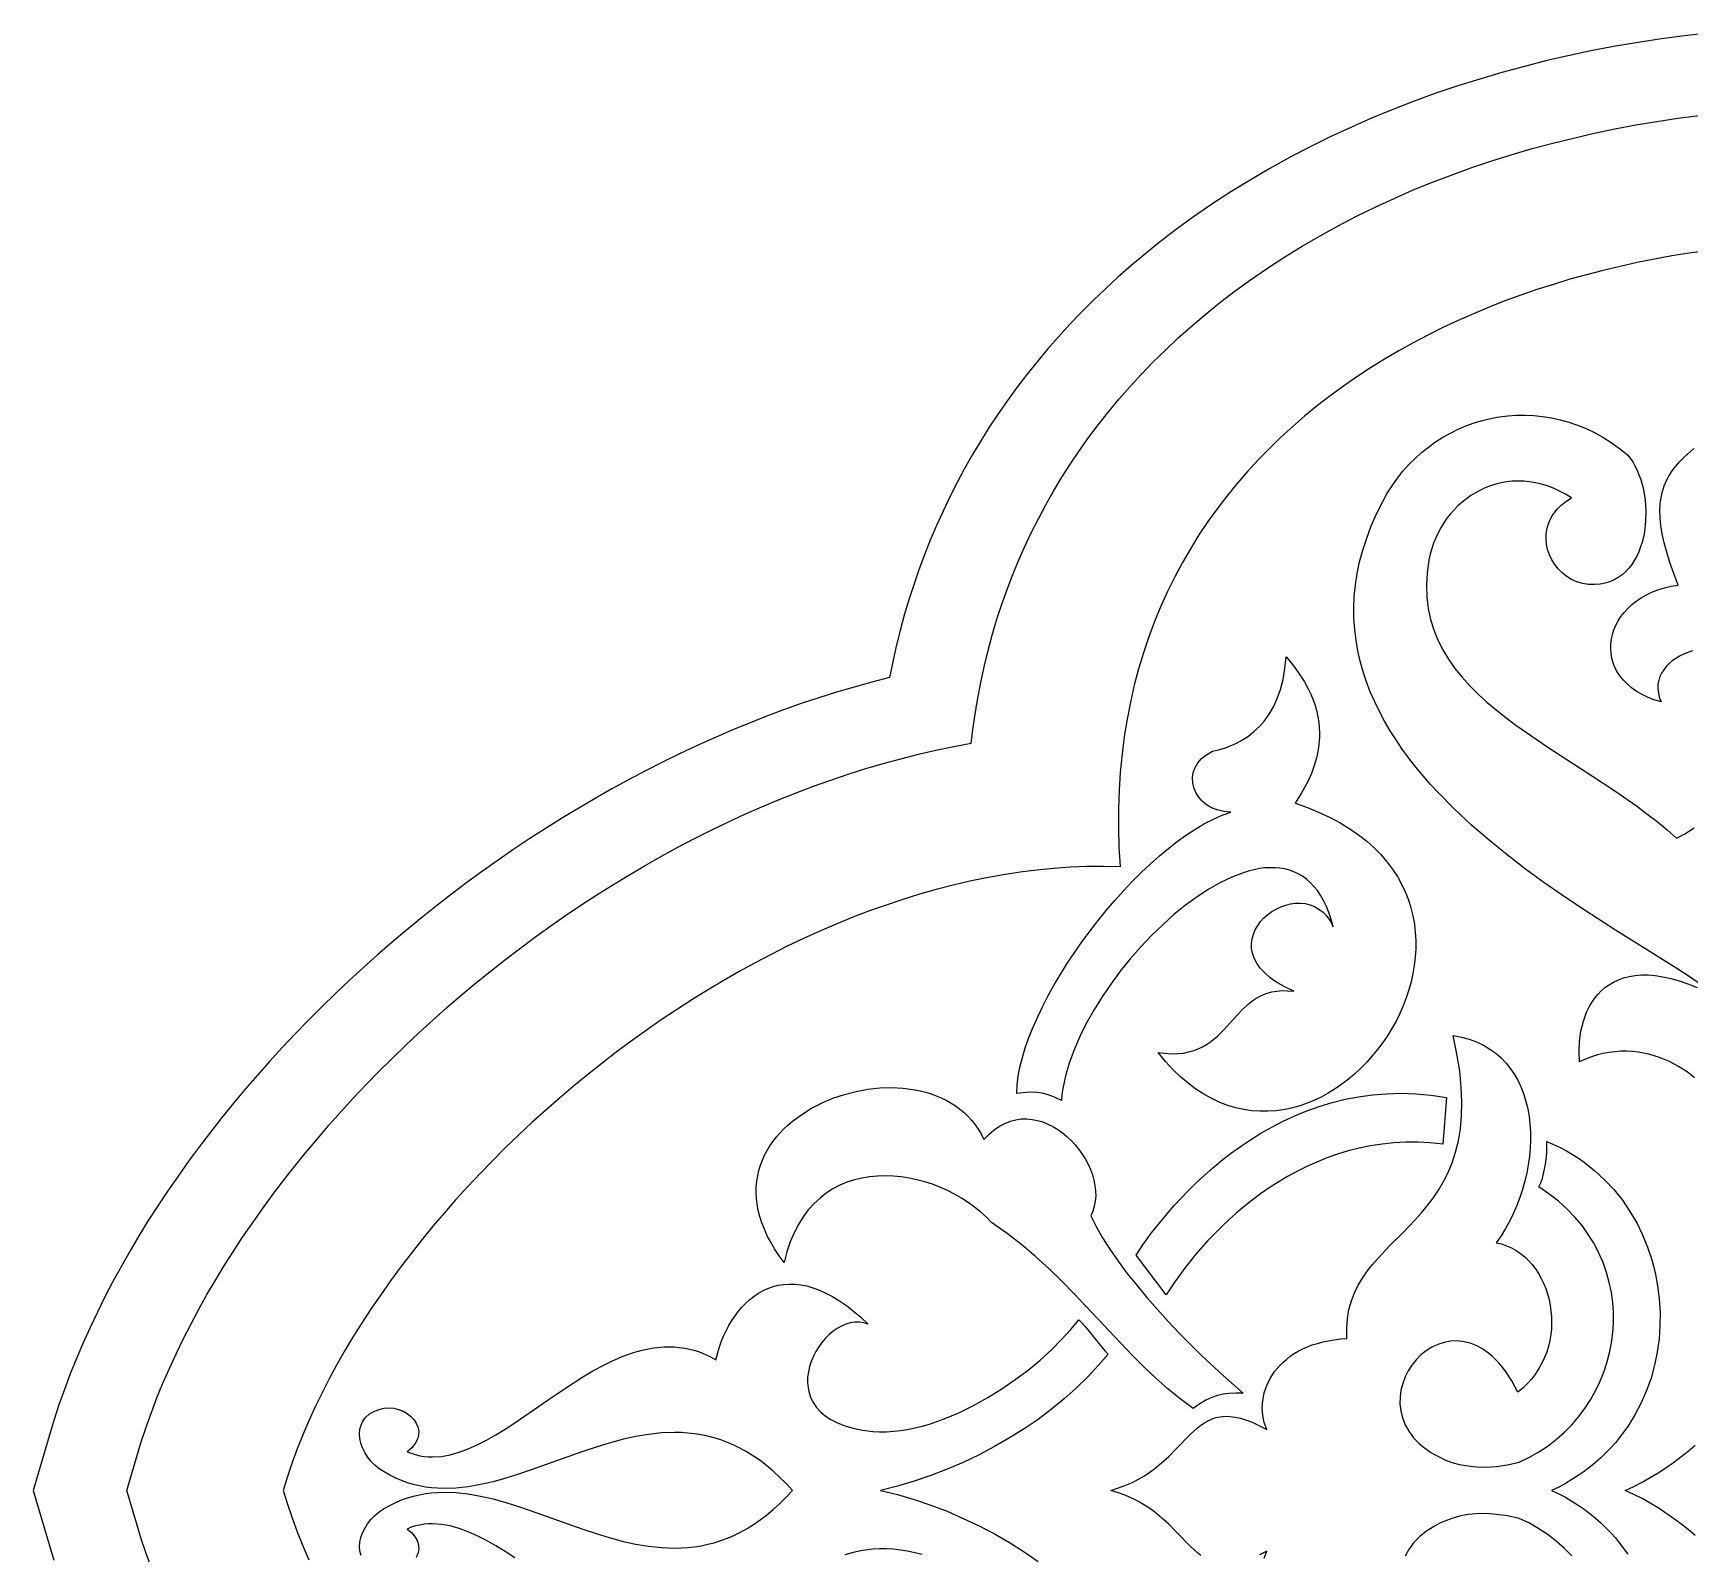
# Model space of a CAD drawing. Extents: x 1175 to 1336, y 620 to 642.
# Drawn here: x 1242.15 to 1254.58, y 630.36 to 641.78 of the extents above; entities that cross this region are included whole.
import ezdxf

# ---------------------------------------------------------------- set-up
doc = ezdxf.new("R2010")
doc.units = 0
doc.layers.add('LAYER_1', color=18, linetype='CONTINUOUS')

msp = doc.modelspace()

# ---------------------------------------------------------------- linework, layer by layer
at = {"layer": 'LAYER_1'}
for points in [[(1254.719, 641.777), (1254.545, 641.757), (1254.371, 641.734), (1254.197, 641.708), (1254.025, 641.679), (1253.853, 641.646), (1253.682, 641.61), (1253.512, 641.571), (1253.342, 641.528), (1253.174, 641.483), (1253.008, 641.433), (1252.842, 641.381), (1252.678, 641.326), (1252.516, 641.267), (1252.355, 641.204), (1252.196, 641.139), (1252.039, 641.07), (1251.884, 640.998), (1251.731, 640.922), (1251.579, 640.843), (1251.431, 640.761), (1251.284, 640.675), (1251.14, 640.586), (1250.998, 640.494), (1250.859, 640.398), (1250.723, 640.298), (1250.59, 640.196), (1250.488, 640.113), (1250.389, 640.03), (1250.292, 639.945), (1250.198, 639.858), (1250.106, 639.77), (1250.017, 639.681), (1249.93, 639.59), (1249.846, 639.498), (1249.764, 639.405), (1249.685, 639.311), (1249.609, 639.215), (1249.534, 639.118), (1249.463, 639.019), (1249.394, 638.92), (1249.327, 638.819), (1249.263, 638.717), (1249.201, 638.614), (1249.142, 638.509), (1249.085, 638.404), (1249.031, 638.298), (1248.98, 638.19), (1248.931, 638.081), (1248.884, 637.972), (1248.84, 637.861), (1248.799, 637.749), (1248.76, 637.637), (1248.723, 637.523), (1248.689, 637.409), (1248.658, 637.293), (1248.629, 637.177), (1248.603, 637.06), (1248.579, 636.942), (1248.446, 636.907), (1248.313, 636.87), (1248.18, 636.831), (1248.047, 636.789), (1247.915, 636.745), (1247.783, 636.698), (1247.651, 636.648), (1247.52, 636.597), (1247.39, 636.543), (1247.26, 636.487), (1247.13, 636.428), (1247.002, 636.368), (1246.874, 636.305), (1246.746, 636.241), (1246.62, 636.174), (1246.494, 636.105), (1246.369, 636.034), (1246.246, 635.961), (1246.123, 635.887), (1246.001, 635.81), (1245.88, 635.732), (1245.76, 635.652), (1245.641, 635.57), (1245.523, 635.487), (1245.407, 635.402), (1245.292, 635.315), (1245.178, 635.227), (1245.065, 635.137), (1244.954, 635.046), (1244.845, 634.954), (1244.736, 634.86), (1244.63, 634.764), (1244.524, 634.668), (1244.421, 634.57), (1244.319, 634.471), (1244.219, 634.37), (1244.12, 634.269), (1244.023, 634.166), (1243.928, 634.063), (1243.835, 633.958), (1243.744, 633.852), (1243.655, 633.746), (1243.568, 633.638), (1243.482, 633.53), (1243.399, 633.421), (1243.318, 633.311), (1243.239, 633.2), (1243.163, 633.089), (1243.088, 632.977), (1243.016, 632.865), (1242.946, 632.751), (1242.879, 632.638), (1242.814, 632.524), (1242.751, 632.409), (1242.691, 632.294), (1242.634, 632.179), (1242.579, 632.063), (1242.526, 631.947), (1242.477, 631.831), (1242.43, 631.715), (1242.386, 631.598), (1242.345, 631.482), (1242.306, 631.365), (1242.271, 631.248), (1242.152, 630.841), (1242.271, 630.434), (1242.306, 630.318)], [(1243.039, 630.258), (1242.999, 630.368), (1242.963, 630.477), (1242.93, 630.587), (1242.855, 630.841), (1242.93, 631.096), (1242.963, 631.205), (1242.999, 631.315), (1243.039, 631.425), (1243.081, 631.535), (1243.126, 631.645), (1243.174, 631.755), (1243.225, 631.865), (1243.278, 631.976), (1243.334, 632.086), (1243.393, 632.195), (1243.454, 632.305), (1243.518, 632.414), (1243.584, 632.523), (1243.653, 632.632), (1243.724, 632.74), (1243.797, 632.847), (1243.873, 632.954), (1243.951, 633.061), (1244.031, 633.167), (1244.114, 633.272), (1244.198, 633.377), (1244.285, 633.48), (1244.373, 633.583), (1244.464, 633.685), (1244.556, 633.786), (1244.651, 633.886), (1244.747, 633.985), (1244.845, 634.083), (1244.945, 634.18), (1245.046, 634.275), (1245.15, 634.369), (1245.254, 634.462), (1245.361, 634.554), (1245.469, 634.644), (1245.578, 634.733), (1245.689, 634.82), (1245.801, 634.906), (1245.915, 634.99), (1246.03, 635.073), (1246.146, 635.154), (1246.263, 635.233), (1246.382, 635.31), (1246.501, 635.385), (1246.622, 635.459), (1246.744, 635.53), (1246.866, 635.6), (1246.99, 635.667), (1247.115, 635.732), (1247.24, 635.795), (1247.366, 635.856), (1247.493, 635.915), (1247.621, 635.971), (1247.749, 636.025), (1247.878, 636.077), (1248.008, 636.126), (1248.138, 636.172), (1248.269, 636.216), (1248.4, 636.258), (1248.531, 636.296), (1248.663, 636.332), (1248.795, 636.366), (1248.927, 636.396), (1249.06, 636.423), (1249.192, 636.448), (1249.206, 636.566), (1249.223, 636.683), (1249.243, 636.8), (1249.265, 636.916), (1249.291, 637.031), (1249.318, 637.145), (1249.349, 637.259), (1249.382, 637.371), (1249.419, 637.483), (1249.458, 637.594), (1249.499, 637.703), (1249.544, 637.812), (1249.591, 637.92), (1249.642, 638.027), (1249.695, 638.133), (1249.751, 638.238), (1249.809, 638.341), (1249.871, 638.444), (1249.936, 638.545), (1250.003, 638.645), (1250.073, 638.744), (1250.147, 638.841), (1250.223, 638.938), (1250.302, 639.033), (1250.384, 639.126), (1250.469, 639.219), (1250.557, 639.31), (1250.648, 639.399), (1250.742, 639.487), (1250.839, 639.574), (1250.939, 639.659), (1251.042, 639.742), (1251.163, 639.836), (1251.288, 639.926), (1251.414, 640.013), (1251.544, 640.098), (1251.675, 640.179), (1251.809, 640.257), (1251.945, 640.331), (1252.083, 640.403), (1252.223, 640.472), (1252.365, 640.537), (1252.508, 640.6), (1252.654, 640.659), (1252.8, 640.715), (1252.949, 640.769), (1253.099, 640.819), (1253.25, 640.866), (1253.402, 640.911), (1253.555, 640.952), (1253.71, 640.99), (1253.865, 641.026), (1254.022, 641.058), (1254.179, 641.088), (1254.336, 641.114), (1254.494, 641.138), (1254.653, 641.158)], [(1254.709, 640.144), (1254.578, 640.126), (1254.448, 640.105), (1254.318, 640.081), (1254.189, 640.055), (1254.061, 640.027), (1253.934, 639.997), (1253.809, 639.964), (1253.684, 639.93), (1253.56, 639.892), (1253.437, 639.853), (1253.316, 639.811), (1253.196, 639.767), (1253.077, 639.72), (1252.96, 639.671), (1252.845, 639.62), (1252.731, 639.567), (1252.618, 639.511), (1252.508, 639.453), (1252.399, 639.393), (1252.292, 639.33), (1252.188, 639.265), (1252.085, 639.198), (1251.984, 639.128), (1251.886, 639.056), (1251.79, 638.982), (1251.696, 638.905), (1251.604, 638.826), (1251.515, 638.745), (1251.429, 638.661), (1251.345, 638.575), (1251.264, 638.487), (1251.185, 638.396), (1251.11, 638.303), (1251.037, 638.208), (1250.967, 638.111), (1250.9, 638.011), (1250.837, 637.908), (1250.776, 637.804), (1250.719, 637.697), (1250.665, 637.587), (1250.614, 637.476), (1250.567, 637.362), (1250.524, 637.246), (1250.483, 637.127), (1250.447, 637.006), (1250.414, 636.883), (1250.386, 636.757), (1250.361, 636.629), (1250.34, 636.498), (1250.323, 636.366), (1250.31, 636.231), (1250.301, 636.093), (1250.296, 635.953), (1250.296, 635.811), (1250.3, 635.667), (1250.309, 635.52), (1250.185, 635.523), (1250.06, 635.522), (1249.935, 635.517), (1249.81, 635.508), (1249.684, 635.496), (1249.559, 635.48), (1249.433, 635.461), (1249.307, 635.438), (1249.181, 635.412), (1249.055, 635.383), (1248.929, 635.351), (1248.803, 635.315), (1248.678, 635.276), (1248.553, 635.234), (1248.428, 635.189), (1248.303, 635.142), (1248.179, 635.091), (1248.056, 635.038), (1247.933, 634.982), (1247.811, 634.924), (1247.689, 634.863), (1247.569, 634.799), (1247.449, 634.734), (1247.33, 634.666), (1247.212, 634.595), (1247.095, 634.523), (1246.979, 634.448), (1246.865, 634.371), (1246.751, 634.293), (1246.639, 634.212), (1246.528, 634.13), (1246.419, 634.045), (1246.311, 633.96), (1246.204, 633.872), (1246.1, 633.783), (1245.996, 633.693), (1245.895, 633.601), (1245.795, 633.507), (1245.697, 633.413), (1245.601, 633.317), (1245.507, 633.22), (1245.415, 633.122), (1245.325, 633.024), (1245.238, 632.924), (1245.152, 632.823), (1245.069, 632.722), (1244.988, 632.619), (1244.909, 632.517), (1244.833, 632.413), (1244.76, 632.309), (1244.688, 632.205), (1244.62, 632.1), (1244.554, 631.995), (1244.492, 631.89), (1244.431, 631.785), (1244.374, 631.679), (1244.32, 631.574), (1244.269, 631.469), (1244.221, 631.363), (1244.175, 631.258), (1244.134, 631.153), (1244.095, 631.049), (1244.06, 630.945), (1244.028, 630.841), (1244.06, 630.738), (1244.095, 630.634), (1244.134, 630.529), (1244.175, 630.424), (1244.221, 630.319)], [(1254.662, 634.641), (1254.58, 634.697), (1254.486, 634.757), (1254.027, 635.044), (1253.763, 635.215), (1253.626, 635.307), (1253.488, 635.403), (1253.35, 635.504), (1253.212, 635.61), (1253.077, 635.72), (1252.945, 635.834), (1252.818, 635.953), (1252.697, 636.076), (1252.639, 636.139), (1252.582, 636.204), (1252.528, 636.269), (1252.476, 636.336), (1252.426, 636.404), (1252.379, 636.473), (1252.335, 636.542), (1252.293, 636.613), (1252.254, 636.686), (1252.219, 636.759), (1252.186, 636.833), (1252.157, 636.909), (1252.132, 636.985), (1252.11, 637.063), (1252.092, 637.141), (1252.079, 637.221), (1252.069, 637.302), (1252.063, 637.384), (1252.062, 637.467), (1252.066, 637.551), (1252.074, 637.636), (1252.088, 637.723), (1252.106, 637.81), (1252.13, 637.898), (1252.159, 637.988), (1252.193, 638.079), (1252.233, 638.17), (1252.279, 638.263), (1252.313, 638.324), (1252.349, 638.381), (1252.389, 638.437), (1252.431, 638.489), (1252.475, 638.539), (1252.522, 638.586), (1252.571, 638.63), (1252.622, 638.671), (1252.675, 638.709), (1252.73, 638.744), (1252.787, 638.775), (1252.845, 638.804), (1252.904, 638.829), (1252.965, 638.852), (1253.027, 638.87), (1253.089, 638.885), (1253.153, 638.897), (1253.217, 638.905), (1253.282, 638.91), (1253.348, 638.911), (1253.413, 638.908), (1253.479, 638.901), (1253.545, 638.891), (1253.61, 638.876), (1253.676, 638.858), (1253.741, 638.836), (1253.805, 638.809), (1253.869, 638.779), (1253.932, 638.744), (1253.994, 638.705), (1254.055, 638.661), (1254.115, 638.613), (1254.136, 638.588), (1254.155, 638.56), (1254.172, 638.529), (1254.188, 638.497), (1254.202, 638.463), (1254.215, 638.428), (1254.235, 638.353), (1254.248, 638.275), (1254.254, 638.195), (1254.252, 638.114), (1254.243, 638.034), (1254.235, 637.995), (1254.226, 637.958), (1254.214, 637.921), (1254.201, 637.885), (1254.185, 637.851), (1254.167, 637.819), (1254.148, 637.789), (1254.126, 637.761), (1254.101, 637.735), (1254.075, 637.712), (1254.047, 637.692), (1254.016, 637.674), (1253.983, 637.66), (1253.947, 637.649), (1253.91, 637.642), (1253.87, 637.639), (1253.823, 637.64), (1253.778, 637.647), (1253.736, 637.66), (1253.696, 637.678), (1253.66, 637.7), (1253.627, 637.727), (1253.597, 637.756), (1253.571, 637.789), (1253.549, 637.825), (1253.531, 637.862), (1253.517, 637.901), (1253.509, 637.941), (1253.505, 637.981), (1253.506, 638.022), (1253.513, 638.062), (1253.525, 638.101), (1253.537, 638.128), (1253.552, 638.155), (1253.57, 638.181), (1253.591, 638.207), (1253.615, 638.231), (1253.641, 638.253), (1253.668, 638.273), (1253.697, 638.289), (1253.652, 638.317), (1253.606, 638.341), (1253.561, 638.362), (1253.516, 638.379), (1253.471, 638.393), (1253.426, 638.403), (1253.381, 638.411), (1253.337, 638.415), (1253.294, 638.416), (1253.251, 638.414), (1253.209, 638.41), (1253.168, 638.402), (1253.127, 638.393), (1253.088, 638.38), (1253.049, 638.365), (1253.012, 638.348), (1252.976, 638.328), (1252.941, 638.307), (1252.907, 638.283), (1252.875, 638.257), (1252.844, 638.229), (1252.815, 638.2), (1252.787, 638.169), (1252.761, 638.136), (1252.737, 638.101), (1252.715, 638.065), (1252.695, 638.028), (1252.677, 637.989), (1252.661, 637.95), (1252.647, 637.909), (1252.636, 637.867), (1252.626, 637.824), (1252.613, 637.727), (1252.607, 637.634), (1252.61, 637.545), (1252.62, 637.46), (1252.637, 637.377), (1252.662, 637.298), (1252.693, 637.222), (1252.73, 637.149), (1252.773, 637.078), (1252.821, 637.01), (1252.875, 636.944), (1252.933, 636.88), (1252.995, 636.817), (1253.061, 636.757), (1253.131, 636.698), (1253.203, 636.64), (1253.279, 636.584), (1253.357, 636.528), (1253.518, 636.418), (1253.853, 636.202), (1254.02, 636.091), (1254.183, 635.978), (1254.262, 635.919), (1254.338, 635.86), (1254.413, 635.798), (1254.484, 635.735), (1254.547, 635.769), (1254.617, 635.813)], [(1254.603, 637.141), (1254.57, 637.13), (1254.538, 637.117), (1254.507, 637.102), (1254.479, 637.085), (1254.452, 637.066), (1254.428, 637.046), (1254.406, 637.024), (1254.388, 637), (1254.372, 636.975), (1254.359, 636.949), (1254.351, 636.92), (1254.345, 636.891), (1254.344, 636.86), (1254.348, 636.827), (1254.355, 636.794), (1254.368, 636.759), (1254.315, 636.775), (1254.267, 636.794), (1254.222, 636.816), (1254.182, 636.839), (1254.146, 636.865), (1254.114, 636.893), (1254.085, 636.922), (1254.06, 636.952), (1254.039, 636.984), (1254.022, 637.017), (1254.009, 637.051), (1253.999, 637.086), (1253.993, 637.121), (1253.99, 637.157), (1253.991, 637.192), (1253.995, 637.228), (1254.003, 637.263), (1254.014, 637.298), (1254.028, 637.333), (1254.046, 637.366), (1254.067, 637.399), (1254.091, 637.43), (1254.118, 637.46), (1254.149, 637.488), (1254.182, 637.515), (1254.218, 637.54), (1254.258, 637.562), (1254.3, 637.582), (1254.345, 637.6), (1254.393, 637.615), (1254.443, 637.627), (1254.497, 637.635), (1254.463, 637.723), (1254.434, 637.805), (1254.411, 637.882), (1254.391, 637.953), (1254.377, 638.02), (1254.367, 638.082), (1254.361, 638.14), (1254.359, 638.194), (1254.361, 638.245), (1254.368, 638.292), (1254.378, 638.337), (1254.391, 638.379), (1254.408, 638.419), (1254.429, 638.457), (1254.452, 638.493), (1254.479, 638.528), (1254.509, 638.562), (1254.541, 638.595), (1254.614, 638.661)], [(1254.62, 633.936), (1254.563, 633.982), (1254.5, 634.023), (1254.431, 634.06), (1254.356, 634.09), (1254.317, 634.103), (1254.277, 634.114), (1254.237, 634.123), (1254.195, 634.129), (1254.153, 634.134), (1254.11, 634.136), (1254.066, 634.136), (1254.023, 634.133), (1253.979, 634.128), (1253.934, 634.12), (1253.89, 634.109), (1253.846, 634.094), (1253.801, 634.077), (1253.757, 634.057), (1253.753, 634.133), (1253.757, 634.21), (1253.767, 634.287), (1253.775, 634.325), (1253.786, 634.363), (1253.798, 634.399), (1253.812, 634.435), (1253.829, 634.469), (1253.848, 634.502), (1253.869, 634.533), (1253.893, 634.562), (1253.919, 634.589), (1253.947, 634.614), (1253.978, 634.636), (1254.012, 634.656), (1254.048, 634.673), (1254.087, 634.687), (1254.129, 634.698), (1254.174, 634.705), (1254.221, 634.709), (1254.272, 634.709), (1254.325, 634.704), (1254.382, 634.696), (1254.441, 634.683), (1254.504, 634.665), (1254.57, 634.642), (1254.64, 634.615)], [(1250.915, 630.353), (1250.889, 630.373), (1250.837, 630.42), (1250.73, 630.53), (1250.671, 630.589), (1250.605, 630.648), (1250.569, 630.677), (1250.531, 630.705), (1250.491, 630.731), (1250.447, 630.757), (1250.401, 630.781), (1250.351, 630.803), (1250.297, 630.823), (1250.24, 630.841), (1250.297, 630.859), (1250.351, 630.879), (1250.401, 630.901), (1250.447, 630.925), (1250.491, 630.951), (1250.531, 630.978), (1250.569, 631.006), (1250.605, 631.035), (1250.671, 631.093), (1250.73, 631.152), (1250.837, 631.262), (1250.889, 631.309), (1250.915, 631.33), (1250.942, 631.348), (1250.97, 631.364), (1251, 631.377), (1251.03, 631.387), (1251.062, 631.394), (1251.096, 631.397), (1251.133, 631.396), (1251.171, 631.391), (1251.213, 631.382), (1251.257, 631.368), (1251.304, 631.35), (1251.355, 631.326), (1251.409, 631.298), (1251.39, 631.35), (1251.379, 631.404), (1251.375, 631.46), (1251.379, 631.516), (1251.39, 631.573), (1251.409, 631.628), (1251.435, 631.681), (1251.468, 631.733), (1251.51, 631.781), (1251.533, 631.804), (1251.559, 631.826), (1251.586, 631.847), (1251.615, 631.867), (1251.646, 631.885), (1251.679, 631.902), (1251.714, 631.918), (1251.75, 631.932), (1251.789, 631.944), (1251.829, 631.955), (1251.872, 631.964), (1251.916, 631.971), (1251.962, 631.977), (1252.01, 631.98), (1252.009, 632.058), (1252.014, 632.131), (1252.026, 632.199), (1252.044, 632.263), (1252.067, 632.323), (1252.095, 632.38), (1252.127, 632.434), (1252.163, 632.485), (1252.202, 632.535), (1252.244, 632.583), (1252.333, 632.678), (1252.428, 632.772), (1252.523, 632.871), (1252.569, 632.922), (1252.614, 632.977), (1252.658, 633.034), (1252.698, 633.094), (1252.736, 633.159), (1252.77, 633.227), (1252.8, 633.3), (1252.826, 633.379), (1252.847, 633.463), (1252.862, 633.554), (1252.871, 633.651), (1252.874, 633.755), (1252.869, 633.867), (1252.857, 633.988), (1252.836, 634.116), (1252.807, 634.254), (1252.87, 634.242), (1252.929, 634.226), (1252.984, 634.206), (1253.036, 634.181), (1253.083, 634.153), (1253.127, 634.121), (1253.168, 634.086), (1253.205, 634.047), (1253.238, 634.005), (1253.268, 633.961), (1253.295, 633.914), (1253.318, 633.864), (1253.338, 633.813), (1253.354, 633.759), (1253.368, 633.704), (1253.378, 633.647), (1253.384, 633.589), (1253.388, 633.529), (1253.389, 633.469), (1253.386, 633.408), (1253.38, 633.347), (1253.372, 633.285), (1253.36, 633.223), (1253.346, 633.162), (1253.329, 633.1), (1253.308, 633.04), (1253.286, 632.98), (1253.26, 632.921), (1253.232, 632.863), (1253.201, 632.807), (1253.167, 632.752), (1253.131, 632.699), (1253.171, 632.69), (1253.209, 632.677), (1253.246, 632.661), (1253.281, 632.641), (1253.314, 632.619), (1253.345, 632.594), (1253.374, 632.566), (1253.401, 632.536), (1253.426, 632.503), (1253.448, 632.469), (1253.469, 632.432), (1253.487, 632.395), (1253.503, 632.355), (1253.516, 632.315), (1253.528, 632.273), (1253.536, 632.23), (1253.542, 632.187), (1253.546, 632.143), (1253.547, 632.099), (1253.545, 632.054), (1253.54, 632.01), (1253.533, 631.966), (1253.523, 631.922), (1253.51, 631.879), (1253.494, 631.837), (1253.474, 631.795), (1253.452, 631.755), (1253.427, 631.716), (1253.398, 631.679), (1253.367, 631.644), (1253.332, 631.61), (1253.293, 631.579), (1253.248, 631.663), (1253.2, 631.736), (1253.175, 631.768), (1253.15, 631.797), (1253.125, 631.824), (1253.1, 631.848), (1253.074, 631.87), (1253.048, 631.889), (1253.022, 631.906), (1252.996, 631.92), (1252.969, 631.932), (1252.943, 631.942), (1252.891, 631.956), (1252.839, 631.962), (1252.789, 631.96), (1252.74, 631.951), (1252.693, 631.936), (1252.648, 631.915), (1252.605, 631.888), (1252.566, 631.857), (1252.53, 631.821), (1252.498, 631.781), (1252.47, 631.738), (1252.447, 631.692), (1252.429, 631.644), (1252.416, 631.594), (1252.409, 631.542), (1252.408, 631.49), (1252.414, 631.438), (1252.427, 631.385), (1252.447, 631.334), (1252.475, 631.284), (1252.511, 631.236), (1252.533, 631.212), (1252.556, 631.19), (1252.582, 631.168), (1252.61, 631.147), (1252.64, 631.126), (1252.673, 631.107), (1252.708, 631.089), (1252.746, 631.071), (1252.799, 631.051), (1252.856, 631.035), (1252.917, 631.024), (1252.984, 631.017), (1253.055, 631.016), (1253.132, 631.021), (1253.215, 631.033), (1253.304, 631.052), (1253.38, 631.089), (1253.452, 631.13), (1253.52, 631.176), (1253.583, 631.225), (1253.643, 631.278), (1253.698, 631.334), (1253.749, 631.393), (1253.796, 631.455), (1253.838, 631.52), (1253.876, 631.587), (1253.909, 631.656), (1253.938, 631.727), (1253.962, 631.799), (1253.981, 631.873), (1253.996, 631.948), (1254.006, 632.023), (1254.011, 632.099), (1254.01, 632.175), (1254.005, 632.251), (1253.995, 632.327), (1253.979, 632.402), (1253.959, 632.477), (1253.933, 632.55), (1253.901, 632.622), (1253.865, 632.693), (1253.822, 632.761), (1253.775, 632.828), (1253.721, 632.892), (1253.662, 632.953), (1253.598, 633.012), (1253.527, 633.067), (1253.45, 633.119), (1253.465, 633.148), (1253.478, 633.185), (1253.489, 633.228), (1253.498, 633.275), (1253.505, 633.324), (1253.51, 633.372), (1253.512, 633.418), (1253.512, 633.459), (1253.562, 633.437), (1253.611, 633.413), (1253.658, 633.388), (1253.704, 633.362), (1253.748, 633.333), (1253.79, 633.303), (1253.832, 633.272), (1253.871, 633.24), (1253.946, 633.17), (1254.015, 633.096), (1254.078, 633.018), (1254.134, 632.935), (1254.185, 632.849), (1254.229, 632.759), (1254.267, 632.667), (1254.298, 632.572), (1254.323, 632.476), (1254.342, 632.377), (1254.355, 632.278), (1254.361, 632.178), (1254.36, 632.078), (1254.353, 631.979), (1254.34, 631.879), (1254.32, 631.781), (1254.293, 631.684), (1254.259, 631.59), (1254.219, 631.497), (1254.172, 631.408), (1254.118, 631.321), (1254.057, 631.238), (1254.025, 631.198), (1253.99, 631.16), (1253.954, 631.122), (1253.915, 631.085), (1253.876, 631.05), (1253.834, 631.016), (1253.791, 630.983), (1253.745, 630.952), (1253.699, 630.922), (1253.65, 630.893), (1253.6, 630.866), (1253.547, 630.841), (1253.6, 630.816), (1253.65, 630.789), (1253.699, 630.761), (1253.745, 630.731), (1253.791, 630.699), (1253.834, 630.667), (1253.876, 630.633), (1253.915, 630.597), (1253.954, 630.561), (1253.99, 630.523), (1254.025, 630.484), (1254.057, 630.444), (1254.118, 630.361)], [(1244.613, 630.352), (1244.604, 630.384), (1244.601, 630.417), (1244.604, 630.452), (1244.611, 630.487), (1244.624, 630.522), (1244.641, 630.556), (1244.662, 630.59), (1244.687, 630.622), (1244.716, 630.652), (1244.749, 630.679), (1244.785, 630.704), (1244.829, 630.728), (1244.873, 630.75), (1244.917, 630.769), (1244.961, 630.784), (1245.006, 630.798), (1245.05, 630.808), (1245.095, 630.817), (1245.141, 630.822), (1245.186, 630.826), (1245.232, 630.828), (1245.324, 630.825), (1245.416, 630.815), (1245.51, 630.798), (1245.604, 630.777), (1245.699, 630.751), (1245.794, 630.721), (1245.89, 630.688), (1246.278, 630.549), (1246.376, 630.517), (1246.474, 630.487), (1246.572, 630.46), (1246.671, 630.438), (1246.77, 630.422), (1246.868, 630.411), (1246.967, 630.408), (1247.017, 630.409), (1247.066, 630.412), (1247.115, 630.418), (1247.165, 630.425), (1247.214, 630.436), (1247.263, 630.448), (1247.313, 630.464), (1247.362, 630.482), (1247.411, 630.503), (1247.46, 630.527), (1247.509, 630.555), (1247.558, 630.585), (1247.607, 630.619), (1247.656, 630.656), (1247.704, 630.697), (1247.753, 630.741), (1247.802, 630.789), (1247.85, 630.841), (1247.85, 630.841), (1247.85, 630.841), (1247.85, 630.841), (1247.85, 630.841), (1247.802, 630.893), (1247.753, 630.941), (1247.704, 630.986), (1247.656, 631.027), (1247.607, 631.064), (1247.558, 631.098), (1247.509, 631.128), (1247.46, 631.155), (1247.411, 631.179), (1247.362, 631.2), (1247.313, 631.219), (1247.263, 631.234), (1247.214, 631.247), (1247.165, 631.257), (1247.115, 631.265), (1247.066, 631.271), (1247.017, 631.274), (1246.967, 631.275), (1246.868, 631.272), (1246.77, 631.261), (1246.671, 631.244), (1246.572, 631.222), (1246.474, 631.196), (1246.376, 631.166), (1246.278, 631.133), (1245.89, 630.994), (1245.794, 630.962), (1245.699, 630.932), (1245.604, 630.906), (1245.51, 630.884), (1245.416, 630.868), (1245.324, 630.858), (1245.232, 630.855), (1245.186, 630.857), (1245.141, 630.86), (1245.095, 630.866), (1245.05, 630.874), (1245.006, 630.885), (1244.961, 630.898), (1244.917, 630.914), (1244.873, 630.933), (1244.829, 630.954), (1244.785, 630.979), (1244.749, 631.003), (1244.716, 631.031), (1244.687, 631.061), (1244.662, 631.093), (1244.641, 631.126), (1244.624, 631.161), (1244.611, 631.196), (1244.604, 631.231), (1244.601, 631.265), (1244.604, 631.299), (1244.613, 631.331), (1244.627, 631.361), (1244.647, 631.388), (1244.674, 631.412), (1244.708, 631.433), (1244.748, 631.449), (1244.785, 631.458), (1244.822, 631.46), (1244.859, 631.457), (1244.894, 631.448), (1244.928, 631.435), (1244.958, 631.417), (1244.985, 631.396), (1245.008, 631.372), (1245.026, 631.346), (1245.039, 631.317), (1245.045, 631.287), (1245.044, 631.255), (1245.036, 631.224), (1245.019, 631.192), (1244.993, 631.161), (1244.958, 631.131), (1244.989, 631.119), (1245.021, 631.109), (1245.053, 631.101), (1245.085, 631.096), (1245.117, 631.093), (1245.149, 631.092), (1245.215, 631.096), (1245.281, 631.108), (1245.349, 631.127), (1245.416, 631.152), (1245.485, 631.183), (1245.554, 631.218), (1245.624, 631.258), (1245.695, 631.301), (1245.766, 631.347), (1246.056, 631.547), (1246.204, 631.646), (1246.278, 631.693), (1246.353, 631.737), (1246.429, 631.778), (1246.504, 631.815), (1246.58, 631.848), (1246.657, 631.875), (1246.733, 631.896), (1246.81, 631.911), (1246.887, 631.918), (1246.926, 631.919), (1246.964, 631.918), (1247.003, 631.914), (1247.042, 631.908), (1247.081, 631.9), (1247.119, 631.89), (1247.158, 631.877), (1247.197, 631.861), (1247.236, 631.842), (1247.275, 631.821), (1247.3, 631.911), (1247.316, 631.955), (1247.333, 631.997), (1247.352, 632.038), (1247.372, 632.077), (1247.395, 632.115), (1247.419, 632.151), (1247.444, 632.185), (1247.471, 632.217), (1247.5, 632.247), (1247.53, 632.274), (1247.562, 632.299), (1247.595, 632.321), (1247.63, 632.341), (1247.666, 632.357), (1247.704, 632.37), (1247.743, 632.38), (1247.783, 632.386), (1247.825, 632.389), (1247.868, 632.388), (1247.912, 632.383), (1247.957, 632.375), (1248.004, 632.361), (1248.052, 632.344), (1248.101, 632.322), (1248.151, 632.296), (1248.202, 632.264), (1248.255, 632.228), (1248.308, 632.186), (1248.362, 632.14), (1248.418, 632.088), (1248.385, 632.098), (1248.352, 632.103), (1248.318, 632.103), (1248.284, 632.098), (1248.251, 632.088), (1248.218, 632.074), (1248.186, 632.056), (1248.155, 632.035), (1248.125, 632.01), (1248.097, 631.982), (1248.071, 631.951), (1248.047, 631.918), (1248.025, 631.883), (1248.007, 631.847), (1247.991, 631.809), (1247.978, 631.77), (1247.97, 631.73), (1247.964, 631.691), (1247.964, 631.651), (1247.967, 631.611), (1247.975, 631.572), (1247.988, 631.534), (1248.007, 631.498), (1248.031, 631.463), (1248.06, 631.43), (1248.096, 631.4), (1248.138, 631.372), (1248.187, 631.347), (1248.243, 631.325), (1248.305, 631.307), (1248.376, 631.293), (1248.454, 631.283), (1248.504, 631.28), (1248.555, 631.28), (1248.607, 631.284), (1248.66, 631.289), (1248.714, 631.298), (1248.768, 631.309), (1248.823, 631.323), (1248.878, 631.339), (1248.988, 631.378), (1249.099, 631.424), (1249.208, 631.478), (1249.316, 631.538), (1249.421, 631.603), (1249.522, 631.672), (1249.618, 631.744), (1249.709, 631.819), (1249.793, 631.895), (1249.87, 631.972), (1249.938, 632.048), (1249.998, 632.122), (1250.018, 632.102), (1250.044, 632.072), (1250.108, 631.993), (1250.172, 631.915), (1250.199, 631.884), (1250.219, 631.864), (1250.145, 631.777), (1250.066, 631.692), (1249.98, 631.609), (1249.889, 631.528), (1249.793, 631.45), (1249.693, 631.374), (1249.588, 631.302), (1249.479, 631.234), (1249.366, 631.169), (1249.25, 631.108), (1249.132, 631.051), (1249.011, 630.999), (1248.888, 630.952), (1248.763, 630.909), (1248.637, 630.872), (1248.51, 630.841), (1248.637, 630.81), (1248.763, 630.773), (1248.888, 630.731), (1249.011, 630.684), (1249.132, 630.631), (1249.25, 630.575), (1249.366, 630.514), (1249.479, 630.449), (1249.588, 630.38), (1249.693, 630.308)], [(1254.624, 630.502), (1254.571, 630.547), (1254.517, 630.59), (1254.462, 630.631), (1254.405, 630.671), (1254.347, 630.709), (1254.287, 630.745), (1254.226, 630.779), (1254.163, 630.811), (1254.099, 630.841), (1254.163, 630.871), (1254.226, 630.903), (1254.287, 630.937), (1254.347, 630.973), (1254.405, 631.011), (1254.462, 631.051), (1254.517, 631.093), (1254.571, 631.136), (1254.624, 631.18)], [(1245.766, 630.335), (1245.695, 630.381), (1245.624, 630.424), (1245.554, 630.464), (1245.485, 630.5), (1245.416, 630.53), (1245.349, 630.555), (1245.281, 630.574), (1245.215, 630.586), (1245.149, 630.59), (1245.117, 630.59), (1245.085, 630.587), (1245.053, 630.581), (1245.021, 630.574), (1244.989, 630.564), (1244.958, 630.551), (1244.993, 630.521), (1245.019, 630.49), (1245.036, 630.459), (1245.044, 630.427), (1245.045, 630.396), (1245.039, 630.366), (1245.026, 630.337)], [(1253.698, 630.349), (1253.643, 630.405), (1253.583, 630.458), (1253.52, 630.507), (1253.452, 630.552), (1253.38, 630.594), (1253.304, 630.631), (1253.215, 630.65), (1253.132, 630.661), (1253.055, 630.667), (1252.984, 630.666), (1252.917, 630.659), (1252.856, 630.647), (1252.799, 630.631), (1252.746, 630.611), (1252.708, 630.594), (1252.673, 630.575), (1252.64, 630.556), (1252.61, 630.536), (1252.582, 630.515), (1252.556, 630.493), (1252.533, 630.47), (1252.511, 630.447), (1252.475, 630.398), (1252.447, 630.348)], [(1248.823, 630.359), (1248.768, 630.373), (1248.714, 630.384), (1248.66, 630.393), (1248.607, 630.399), (1248.555, 630.402), (1248.504, 630.402), (1248.454, 630.399), (1248.376, 630.389), (1248.305, 630.375), (1248.243, 630.357)], [(1251.39, 630.333), (1251.409, 630.385), (1251.355, 630.356)]]:
    msp.add_lwpolyline(points, dxfattribs=at)
for points in [[(1251.14, 635.931), (1251.086, 635.936), (1251.038, 635.947), (1250.995, 635.964), (1250.957, 635.987), (1250.924, 636.014), (1250.897, 636.045), (1250.876, 636.079), (1250.862, 636.115), (1250.854, 636.152), (1250.853, 636.19), (1250.858, 636.228), (1250.871, 636.265), (1250.892, 636.3), (1250.92, 636.333), (1250.957, 636.362), (1251.001, 636.388), (1251.046, 636.398), (1251.091, 636.412), (1251.136, 636.428), (1251.182, 636.449), (1251.227, 636.473), (1251.271, 636.502), (1251.313, 636.535), (1251.354, 636.574), (1251.392, 636.617), (1251.427, 636.666), (1251.46, 636.722), (1251.488, 636.783), (1251.512, 636.851), (1251.531, 636.926), (1251.545, 637.008), (1251.554, 637.097), (1251.595, 637.049), (1251.631, 637.001), (1251.663, 636.954), (1251.692, 636.908), (1251.717, 636.862), (1251.739, 636.817), (1251.757, 636.773), (1251.772, 636.73), (1251.784, 636.687), (1251.793, 636.646), (1251.799, 636.605), (1251.803, 636.565), (1251.805, 636.526), (1251.805, 636.488), (1251.798, 636.415), (1251.785, 636.346), (1251.766, 636.281), (1251.744, 636.221), (1251.719, 636.166), (1251.693, 636.116), (1251.667, 636.071), (1251.622, 635.998), (1251.715, 635.965), (1251.803, 635.929), (1251.885, 635.891), (1251.961, 635.85), (1252.032, 635.806), (1252.098, 635.761), (1252.159, 635.713), (1252.215, 635.664), (1252.265, 635.612), (1252.311, 635.559), (1252.352, 635.504), (1252.389, 635.448), (1252.421, 635.391), (1252.448, 635.333), (1252.472, 635.273), (1252.491, 635.213), (1252.506, 635.152), (1252.517, 635.091), (1252.524, 635.029), (1252.528, 634.967), (1252.527, 634.905), (1252.524, 634.843), (1252.516, 634.781), (1252.506, 634.719), (1252.492, 634.658), (1252.475, 634.597), (1252.455, 634.537), (1252.433, 634.478), (1252.407, 634.42), (1252.379, 634.363), (1252.348, 634.307), (1252.315, 634.253), (1252.279, 634.201), (1252.241, 634.15), (1252.201, 634.101), (1252.159, 634.054), (1252.115, 634.009), (1252.07, 633.966), (1252.022, 633.926), (1251.973, 633.889), (1251.922, 633.854), (1251.87, 633.822), (1251.817, 633.793), (1251.763, 633.767), (1251.707, 633.745), (1251.651, 633.725), (1251.593, 633.71), (1251.535, 633.698), (1251.477, 633.69), (1251.417, 633.686), (1251.358, 633.686), (1251.298, 633.69), (1251.238, 633.699), (1251.177, 633.712), (1251.117, 633.73), (1251.057, 633.753), (1250.997, 633.781), (1250.938, 633.814), (1250.878, 633.852), (1250.82, 633.896), (1250.762, 633.945), (1250.705, 634), (1250.649, 634.06), (1250.593, 634.127), (1250.646, 634.121), (1250.695, 634.118), (1250.741, 634.119), (1250.784, 634.123), (1250.823, 634.131), (1250.861, 634.141), (1250.895, 634.154), (1250.927, 634.169), (1250.958, 634.187), (1250.986, 634.206), (1251.039, 634.249), (1251.087, 634.297), (1251.132, 634.346), (1251.222, 634.445), (1251.269, 634.49), (1251.295, 634.51), (1251.322, 634.529), (1251.35, 634.546), (1251.38, 634.56), (1251.413, 634.573), (1251.447, 634.582), (1251.484, 634.588), (1251.524, 634.592), (1251.566, 634.591), (1251.612, 634.587), (1251.544, 634.62), (1251.485, 634.653), (1251.435, 634.688), (1251.394, 634.724), (1251.36, 634.76), (1251.334, 634.797), (1251.314, 634.835), (1251.301, 634.872), (1251.295, 634.909), (1251.294, 634.945), (1251.299, 634.981), (1251.309, 635.015), (1251.323, 635.048), (1251.341, 635.08), (1251.363, 635.11), (1251.388, 635.137), (1251.417, 635.162), (1251.448, 635.184), (1251.48, 635.204), (1251.515, 635.22), (1251.551, 635.233), (1251.587, 635.242), (1251.624, 635.247), (1251.661, 635.248), (1251.698, 635.245), (1251.734, 635.236), (1251.768, 635.223), (1251.801, 635.204), (1251.832, 635.18), (1251.86, 635.15), (1251.886, 635.114), (1251.908, 635.071), (1251.893, 635.126), (1251.876, 635.177), (1251.857, 635.224), (1251.836, 635.267), (1251.813, 635.307), (1251.789, 635.342), (1251.763, 635.374), (1251.736, 635.403), (1251.707, 635.428), (1251.677, 635.45), (1251.646, 635.468), (1251.613, 635.484), (1251.579, 635.496), (1251.544, 635.505), (1251.508, 635.511), (1251.471, 635.514), (1251.433, 635.514), (1251.394, 635.512), (1251.355, 635.507), (1251.314, 635.499), (1251.273, 635.489), (1251.232, 635.476), (1251.147, 635.444), (1251.061, 635.403), (1250.974, 635.353), (1250.887, 635.296), (1250.8, 635.232), (1250.713, 635.162), (1250.628, 635.086), (1250.545, 635.005), (1250.464, 634.919), (1250.385, 634.83), (1250.31, 634.737), (1250.239, 634.641), (1250.173, 634.544), (1250.111, 634.445), (1250.055, 634.345), (1250.006, 634.246), (1249.963, 634.146), (1249.927, 634.048), (1249.898, 633.952), (1249.879, 633.857), (1249.872, 633.811), (1249.868, 633.766), (1249.816, 633.792), (1249.768, 633.81), (1249.724, 633.822), (1249.682, 633.828), (1249.642, 633.829), (1249.605, 633.828), (1249.533, 633.82), (1249.536, 633.883), (1249.544, 633.949), (1249.557, 634.018), (1249.575, 634.089), (1249.597, 634.163), (1249.624, 634.239), (1249.655, 634.316), (1249.69, 634.395), (1249.728, 634.475), (1249.77, 634.555), (1249.815, 634.636), (1249.863, 634.718), (1249.915, 634.799), (1249.968, 634.88), (1250.025, 634.96), (1250.083, 635.039), (1250.143, 635.117), (1250.205, 635.193), (1250.269, 635.268), (1250.334, 635.34), (1250.4, 635.41), (1250.467, 635.477), (1250.535, 635.541), (1250.603, 635.602), (1250.671, 635.659), (1250.74, 635.712), (1250.808, 635.761), (1250.876, 635.805), (1250.943, 635.845), (1251.01, 635.879), (1251.075, 635.908)], [(1250.088, 632.901), (1250.128, 632.821), (1250.176, 632.737), (1250.231, 632.65), (1250.293, 632.561), (1250.36, 632.471), (1250.433, 632.38), (1250.509, 632.289), (1250.588, 632.198), (1250.67, 632.109), (1250.753, 632.021), (1250.92, 631.854), (1251.081, 631.702), (1251.232, 631.57), (1251.178, 631.57), (1251.128, 631.568), (1251.083, 631.563), (1251.039, 631.553), (1250.996, 631.539), (1250.953, 631.518), (1250.907, 631.491), (1250.857, 631.456), (1250.76, 631.527), (1250.666, 631.603), (1250.576, 631.684), (1250.487, 631.768), (1250.4, 631.855), (1250.314, 631.945), (1250.142, 632.129), (1249.965, 632.317), (1249.872, 632.411), (1249.776, 632.503), (1249.676, 632.594), (1249.571, 632.683), (1249.461, 632.769), (1249.344, 632.852), (1249.305, 632.892), (1249.262, 632.931), (1249.217, 632.967), (1249.169, 633.002), (1249.119, 633.034), (1249.067, 633.064), (1249.013, 633.091), (1248.957, 633.116), (1248.901, 633.138), (1248.843, 633.157), (1248.784, 633.172), (1248.725, 633.185), (1248.666, 633.194), (1248.606, 633.2), (1248.546, 633.202), (1248.487, 633.2), (1248.429, 633.195), (1248.371, 633.185), (1248.315, 633.172), (1248.259, 633.153), (1248.206, 633.131), (1248.154, 633.104), (1248.104, 633.072), (1248.057, 633.035), (1248.012, 632.994), (1247.969, 632.947), (1247.93, 632.895), (1247.894, 632.837), (1247.862, 632.774), (1247.833, 632.706), (1247.808, 632.631), (1247.787, 632.551), (1247.75, 632.602), (1247.716, 632.653), (1247.687, 632.703), (1247.661, 632.752), (1247.639, 632.801), (1247.62, 632.849), (1247.605, 632.896), (1247.593, 632.942), (1247.585, 632.988), (1247.58, 633.033), (1247.578, 633.076), (1247.578, 633.119), (1247.582, 633.161), (1247.589, 633.202), (1247.598, 633.242), (1247.61, 633.281), (1247.624, 633.319), (1247.641, 633.356), (1247.66, 633.392), (1247.681, 633.427), (1247.705, 633.461), (1247.73, 633.493), (1247.757, 633.525), (1247.786, 633.555), (1247.817, 633.584), (1247.849, 633.611), (1247.919, 633.663), (1247.993, 633.709), (1248.072, 633.749), (1248.154, 633.784), (1248.24, 633.812), (1248.327, 633.835), (1248.416, 633.851), (1248.505, 633.861), (1248.593, 633.864), (1248.681, 633.859), (1248.767, 633.848), (1248.808, 633.839), (1248.85, 633.829), (1248.89, 633.817), (1248.929, 633.803), (1248.967, 633.787), (1249.004, 633.769), (1249.04, 633.748), (1249.074, 633.726), (1249.107, 633.702), (1249.138, 633.676), (1249.168, 633.647), (1249.196, 633.617), (1249.222, 633.584), (1249.246, 633.549), (1249.268, 633.512), (1249.287, 633.473), (1249.325, 633.513), (1249.364, 633.546), (1249.404, 633.574), (1249.444, 633.595), (1249.485, 633.611), (1249.526, 633.622), (1249.567, 633.628), (1249.608, 633.629), (1249.649, 633.625), (1249.689, 633.617), (1249.728, 633.606), (1249.767, 633.59), (1249.805, 633.571), (1249.841, 633.549), (1249.876, 633.524), (1249.91, 633.496), (1249.942, 633.466), (1249.972, 633.433), (1249.999, 633.399), (1250.025, 633.363), (1250.048, 633.326), (1250.068, 633.288), (1250.086, 633.249), (1250.101, 633.209), (1250.112, 633.169), (1250.12, 633.129), (1250.125, 633.089), (1250.126, 633.049), (1250.122, 633.011), (1250.115, 632.973), (1250.104, 632.936)], [(1252.73, 633.438), (1252.636, 633.448), (1252.543, 633.453), (1252.452, 633.453), (1252.362, 633.448), (1252.274, 633.439), (1252.188, 633.426), (1252.103, 633.409), (1252.021, 633.388), (1251.94, 633.364), (1251.861, 633.336), (1251.784, 633.305), (1251.709, 633.271), (1251.636, 633.235), (1251.564, 633.196), (1251.495, 633.155), (1251.428, 633.111), (1251.363, 633.066), (1251.3, 633.019), (1251.239, 632.971), (1251.18, 632.921), (1251.124, 632.871), (1251.07, 632.819), (1250.968, 632.715), (1250.875, 632.61), (1250.792, 632.506), (1250.719, 632.405), (1250.655, 632.308), (1250.43, 632.606), (1250.48, 632.683), (1250.545, 632.773), (1250.623, 632.872), (1250.715, 632.979), (1250.82, 633.09), (1250.877, 633.146), (1250.937, 633.202), (1251.001, 633.258), (1251.068, 633.314), (1251.138, 633.368), (1251.211, 633.421), (1251.286, 633.472), (1251.365, 633.521), (1251.447, 633.567), (1251.532, 633.611), (1251.619, 633.652), (1251.71, 633.689), (1251.803, 633.722), (1251.899, 633.751), (1251.997, 633.776), (1252.098, 633.795), (1252.202, 633.81), (1252.308, 633.818), (1252.417, 633.821), (1252.529, 633.817), (1252.643, 633.807), (1252.759, 633.789)]]:
    msp.add_lwpolyline(points, close=True, dxfattribs=at)

doc.saveas('drawing.dxf')
